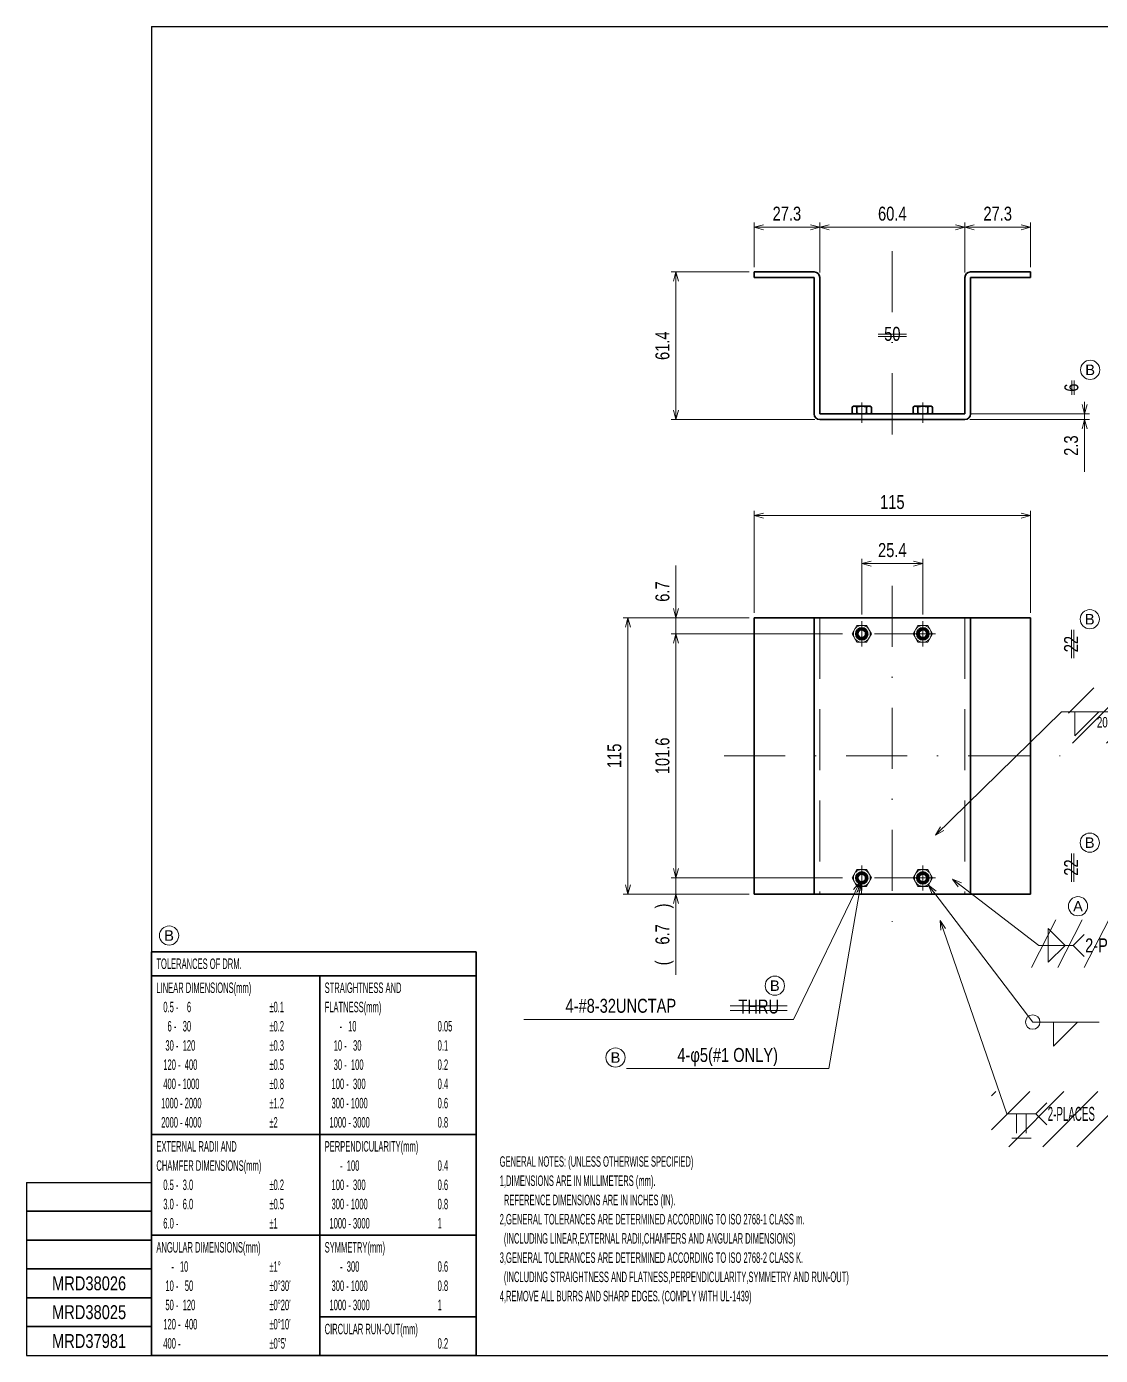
# Model space of a CAD drawing. Header units: millimetres. Extents: x 7 to 913, y 10 to 287.
# Drawn here: x 507 to 730.4, y 10.2 to 286.8 of the extents above; entities that cross this region are included whole.
import ezdxf
from ezdxf.enums import TextEntityAlignment as Align

# ---------------------------------------------------------------- set-up
doc = ezdxf.new("R2010")
doc.units = ezdxf.units.MM
doc.linetypes.add('DASHDOT', pattern=[25.3, 12.7, -6.3, 0, -6.3])
doc.linetypes.add('DASHED', pattern=[19, 12.7, -6.3])
for name, color, linetype in [('GR1_05', 7, 'Continuous'), ('GR1_06', 7, 'Continuous'), ('GR1_09', 7, 'Continuous'), ('GR1_16', 7, 'Continuous'), ('図面枠D8M', 7, 'Continuous'), ('表題、部品表_Layer1', 7, 'Continuous')]:
    doc.layers.add(name, color=color, linetype=linetype)
doc.styles.add('HG丸ｺﾞｼｯｸM-PRO', font='')
doc.styles.get('HG丸ｺﾞｼｯｸM-PRO').set_extended_font_data('HG丸ｺﾞｼｯｸM-PRO')
pattern_1 = [(45, (0, 0), (-3.535534, 3.535534), [])]

# ---------------------------------------------------------------- blocks, each defined once
blk = doc.blocks.new('BLKF064')
at = {"layer": '図面枠D8M', "color": 4, "linetype": 'Continuous', "lineweight": 13}
for p, q in [((845.506831, 48.999879), (846.3333, 49.826349)), ((845.58776, 49.22223), (846.312102, 49.946572)), ((845.668689, 49.44458), (846.290903, 50.066794)), ((845.749617, 49.66693), (846.269705, 50.187017)), ((845.830546, 49.88928), (846.248506, 50.30724)), ((845.911475, 50.111631), (846.227307, 50.427463)), ((845.992404, 50.333981), (846.206109, 50.547686)), ((846.073333, 50.556331), (846.18491, 50.667909)), ((846.154262, 50.778681), (846.163712, 50.788131)), ((844.157871, 45.246757), (846.693675, 47.782561)), ((844.211969, 45.442276), (846.672477, 47.902784)), ((844.292898, 45.664626), (846.651278, 48.023006)), ((844.299292, 45.246757), (846.714874, 47.662338)), ((844.373827, 45.886976), (846.63008, 48.143229)), ((844.440714, 45.246757), (846.736072, 47.542115)), ((844.454756, 46.109327), (846.608881, 48.263452)), ((844.535684, 46.331677), (846.587682, 48.383675)), ((844.582135, 45.246757), (846.757271, 47.421892)), ((844.616613, 46.554027), (846.566484, 48.503898)), ((844.697542, 46.776377), (846.545285, 48.624121)), ((844.723556, 45.246757), (846.778469, 47.301669)), ((844.778471, 46.998727), (846.524087, 48.744343)), ((844.8594, 47.221078), (846.502888, 48.864566)), ((844.864978, 45.246757), (846.799668, 47.181447)), ((844.940329, 47.443428), (846.48169, 48.984789)), ((845.006399, 45.246757), (846.820866, 47.061224)), ((845.021258, 47.665778), (846.460491, 49.105012)), ((845.102186, 47.888128), (846.439293, 49.225235)), ((845.183115, 48.110479), (846.418094, 49.345457)), ((845.264044, 48.332829), (846.396896, 49.46568)), ((845.344973, 48.555179), (846.375697, 49.585903)), ((845.425902, 48.777529), (846.354499, 49.706126)), ((845.147821, 45.246757), (846.842065, 46.941001)), ((845.289242, 45.246757), (846.863263, 46.820778)), ((845.430663, 45.246757), (846.884462, 46.700555)), ((845.572085, 45.246757), (846.90566, 46.580332)), ((845.713506, 45.246757), (846.926859, 46.46011)), ((845.854927, 45.246757), (846.948057, 46.339887)), ((845.996349, 45.246757), (846.969256, 46.219664)), ((846.13777, 45.246757), (846.990455, 46.099441)), ((846.279191, 45.246757), (847.011653, 45.979218)), ((846.420613, 45.246757), (847.032852, 45.858995)), ((846.562034, 45.246757), (847.05405, 45.738773)), ((846.703455, 45.246757), (847.075249, 45.61855)), ((846.844877, 45.246757), (847.096447, 45.498327)), ((846.986298, 45.246757), (847.117646, 45.378104)), ((847.12772, 45.246757), (847.138844, 45.257881))]:
    blk.add_line(p, q, dxfattribs=at)
blk = doc.blocks.new('BLKF063')
at = {"layer": '図面枠D8M', "color": 2, "linetype": 'Continuous', "lineweight": 25}
for p, q in [((533, 286.75), (913, 286.75)), ((533, 286.75), (533, 10.25)), ((913, 286.75), (913, 10.25)), ((507, 46.25), (507, 10.25)), ((507, 46.25), (533, 46.25)), ((507, 10.25), (913, 10.25))]:
    blk.add_line(p, q, dxfattribs=at)
at = {"layer": '図面枠D8M', "color": 4, "linetype": 'Continuous', "lineweight": 13}
for p, q in [((913, 269.75), (911, 269.75)), ((913, 262.75), (911, 262.75)), ((913, 255.75), (911, 255.75)), ((913, 248.75), (911, 248.75)), ((913, 241.75), (911, 241.75)), ((913, 234.75), (911, 234.75)), ((913, 227.75), (911, 227.75)), ((913, 220.75), (911, 220.75)), ((913, 213.75), (911, 213.75)), ((913, 206.75), (911, 206.75)), ((913, 199.75), (911, 199.75)), ((913, 192.75), (911, 192.75)), ((913, 185.75), (911, 185.75)), ((913, 178.75), (911, 178.75)), ((913, 171.75), (911, 171.75)), ((913, 164.75), (911, 164.75)), ((913, 157.75), (911, 157.75)), ((913, 150.75), (911, 150.75)), ((913, 143.75), (911, 143.75)), ((913, 136.75), (911, 136.75)), ((911, 129.75), (913, 129.75))]:
    blk.add_line(p, q, dxfattribs=at)
at = {"layer": '図面枠D8M', "color": 3, "linetype": 'Continuous', "lineweight": 35}
for p, q in [((913, 111.25), (911, 111.25)), ((913, 106.25), (911, 106.25)), ((913, 101.25), (911, 101.25)), ((913, 96.25), (911, 96.25)), ((913, 91.25), (911, 91.25)), ((913, 86.25), (911, 86.25)), ((913, 81.25), (911, 81.25)), ((777, 76.25), (913, 76.25)), ((777, 76.25), (777, 10.25)), ((790, 76.25), (790, 56.25)), ((810, 76.25), (810, 56.25)), ((893, 76.25), (893, 56.25)), ((903, 76.25), (903, 56.25)), ((777, 71.25), (913, 71.25)), ((777, 66.25), (913, 66.25)), ((777, 61.25), (913, 61.25)), ((777, 56.25), (913, 56.25)), ((809, 56.25), (809, 25.25)), ((841, 56.25), (841, 10.25)), ((846.84, 52.65), (847.23, 53.75)), ((848.14, 45.25), (846.84, 52.65)), ((847.23, 53.75), (849.64, 53.75)), ((851.14, 45.25), (849.64, 53.75)), ((851.18, 53.75), (850.82, 52.76)), ((852.14, 45.25), (850.82, 52.76)), ((851.18, 53.75), (853.64, 53.75)), ((855.14, 45.25), (853.64, 53.75)), ((793, 52.17), (793, 47.48)), ((844.14, 45.25), (846.16, 50.8)), ((847.14, 45.25), (846.16, 50.8)), ((777, 46.25), (841, 46.25)), ((844.14, 45.25), (847.14, 45.25)), ((848.14, 45.25), (851.14, 45.25)), ((852.14, 45.25), (855.14, 45.25)), ((841, 42.25), (913, 42.25)), ((507, 40.25), (533, 40.25)), ((777, 36.25), (841, 36.25)), ((507, 34.25), (533, 34.25)), ((841, 33.25), (913, 33.25)), ((809, 30.75), (841, 30.75)), ((507, 28.25), (533, 28.25)), ((777, 25.25), (913, 25.25)), ((507, 22.25), (533, 22.25)), ((533, 16.25), (507, 16.25))]:
    blk.add_line(p, q, dxfattribs=at)
at = {"layer": '図面枠D8M', "color": 4, "linetype": 'Continuous', "lineweight": 13}
blk.add_blockref('BLKF064', (0, 0), dxfattribs=at)
at = {"layer": '図面枠D8M', "color": 4, "linetype": 'Continuous', "lineweight": 13, "style": 'HG丸ｺﾞｼｯｸM-PRO'}
for s, height, width, p in [('記号SYM.', 2.182, 0.69227, (784.03, 58.74)), ('日付 DATE', 2.182, 0.692507, (799.87, 58.83)), ('変更  REVISIONS', 2.5455, 0.887352, (854.85, 58.97)), ('変更者', 2.545, 0.887717, (898, 58.75)), ('承認者', 2.545, 0.887717, (908, 58.75)), ('調査 CHECKED', 2.182, 0.863174, (822.34, 53.92)), ('承認 APPROVED', 2.1818, 0.863151, (791.21, 53.79)), ('設計 DESIGNED', 2.1818, 0.862613, (791.61, 43.76)), ('製図 DRAWN', 2.182, 0.863099, (819.7, 43.9)), ('名称 TITLE', 2.182, 0.862489, (852.13, 40.11)), ('尺度 SCALE', 2.182, 0.862581, (787.78, 33.74)), ('日付 DATE', 1.818, 0.618255, (815.88, 33.34)), ('質量 WEIGHT', 1.818, 0.618812, (817.46, 27.8)), ('製番 PRD.NO.', 2.182, 0.863299, (790.29, 22.66)), ('図番 DRG.NO.', 2.182, 0.863083, (854.56, 22.56))]:
    blk.add_text(s, height=height, dxfattribs=dict(at, width=width)).set_placement(p, align=Align.MIDDLE_CENTER)
at = {"layer": '図面枠D8M', "color": 2, "linetype": 'Continuous', "lineweight": 25, "style": 'HG丸ｺﾞｼｯｸM-PRO', "width": 1.206081}
blk.add_text('森尾電機株式会社', height=4, dxfattribs=at).set_placement((884.72, 51.68), align=Align.MIDDLE_CENTER)
at = {"layer": '図面枠D8M', "color": 3, "linetype": 'Continuous', "lineweight": 35, "style": 'HG丸ｺﾞｼｯｸM-PRO', "width": 0.652197}
blk.add_text('MORIO DENKI CO., LTD.', height=2.9091, dxfattribs=at).set_placement((885.38, 45.61), align=Align.MIDDLE_CENTER)
blk = doc.blocks.new('BLKF072')
at = {"layer": '図面枠D8M', "color": 3, "linetype": 'Continuous', "lineweight": 35}
for p, q in [((533, 94.25), (600.5, 94.25)), ((533, 94.25), (533, 10.25)), ((600.5, 10.25), (600.5, 94.25)), ((533, 89.25), (600.5, 89.25)), ((568, 10.25), (568, 89.25)), ((533, 56.25), (568, 56.25)), ((568, 56.25), (600.5, 56.25)), ((533, 35.25), (568, 35.25)), ((568, 35.25), (600.5, 35.25)), ((568, 18.25), (600.5, 18.25)), ((533, 10.25), (600.5, 10.25))]:
    blk.add_line(p, q, dxfattribs=at)
at = {"layer": '図面枠D8M', "color": 4, "linetype": 'Continuous', "lineweight": 13, "style": 'HG丸ｺﾞｼｯｸM-PRO'}
for s, height, width, p in [('TOLERANCES OF DRM.', 2.1818, 0.522208, (534, 91.75)), ('LINEAR DIMENSIONS(mm)', 2.1818, 0.521664, (534, 86.75)), ('STRAIGHTNESS AND', 2.1818, 0.521949, (569, 86.75)), (' 0.5 -    6', 2.1818, 0.524049, (535, 82.75)), ('±0.1', 2.182, 0.52198, (557.5, 82.75)), ('FLATNESS(mm)', 2.1818, 0.521994, (569, 82.75)), ('   6 -   30', 2.1818, 0.52397, (535, 78.75)), ('±0.2', 2.182, 0.52198, (557.5, 78.75)), ('     -   10', 2.1818, 0.524651, (570, 78.75)), ('0.05', 2.182, 0.52205, (592.5, 78.75)), ('  30 -  120', 2.1818, 0.522893, (535, 74.75)), ('±0.3', 2.182, 0.52198, (557.5, 74.75)), ('  10 -   30', 2.1818, 0.523391, (570, 74.75)), ('0.1', 2.182, 0.522424, (592.5, 74.75)), (' 120 -  400', 2.1818, 0.52246, (535, 70.75)), ('±0.5', 2.182, 0.52198, (557.5, 70.75)), ('  30 -  100', 2.1818, 0.522893, (570, 70.75)), ('0.2', 2.182, 0.522424, (592.5, 70.75)), (' 400 - 1000', 2.1818, 0.52208, (535, 66.75)), ('±0.8', 2.182, 0.52198, (557.5, 66.75)), (' 100 -  300', 2.1818, 0.52246, (570, 66.75)), ('0.4', 2.182, 0.522424, (592.5, 66.75)), ('1000 - 2000', 2.1818, 0.521744, (535, 62.75)), ('±1.2', 2.182, 0.52198, (557.5, 62.75)), (' 300 - 1000', 2.1818, 0.52208, (570, 62.75)), ('0.6', 2.182, 0.522424, (592.5, 62.75)), ('2000 - 4000', 2.1818, 0.521744, (535, 58.75)), ('±2', 2.182, 0.521216, (557.5, 58.75)), ('1000 - 3000', 2.1818, 0.521744, (570, 58.75)), ('0.8', 2.182, 0.522424, (592.5, 58.75)), ('EXTERNAL RADII AND', 2.1818, 0.522426, (534, 53.75)), ('PERPENDICULARITY(mm)', 2.1818, 0.521822, (569, 53.75)), ('CHAMFER DIMENSIONS(mm)', 2.1818, 0.521615, (534, 49.75)), ('     -  100', 2.1818, 0.52397, (570, 49.75)), ('0.4', 2.182, 0.522424, (592.5, 49.75)), (' 0.5 -  3.0', 2.1818, 0.523514, (535, 45.75)), ('±0.2', 2.182, 0.52198, (557.5, 45.75)), (' 100 -  300', 2.1818, 0.52246, (570, 45.75)), ('0.6', 2.182, 0.522424, (592.5, 45.75)), (' 3.0 -  6.0', 2.1818, 0.523514, (535, 41.75)), ('±0.5', 2.182, 0.52198, (557.5, 41.75)), (' 300 - 1000', 2.1818, 0.52208, (570, 41.75)), ('0.8', 2.182, 0.522424, (592.5, 41.75)), (' 6.0 -', 2.182, 0.523279, (535, 37.75)), ('±1', 2.182, 0.521216, (557.5, 37.75)), ('1000 - 3000', 2.1818, 0.521744, (570, 37.75)), ('1', 2.18, 0.521199, (592.5, 37.75)), ('ANGULAR DIMENSIONS(mm)', 2.1818, 0.521887, (534, 32.75)), ('SYMMETRY(mm)', 2.1818, 0.521222, (569, 32.75)), ('     -   10', 2.1818, 0.524651, (535, 28.75)), ('±1°', 2.182, 0.52122, (557.5, 28.75)), ('     -  300', 2.1818, 0.52397, (570, 28.75)), ('0.6', 2.182, 0.522424, (592.5, 28.75)), ('  10 -   50', 2.1818, 0.523391, (535, 24.75)), ("±0°30'", 2.182, 0.521679, (557.5, 24.75)), (' 300 - 1000', 2.1818, 0.52208, (570, 24.75)), ('0.8', 2.182, 0.522424, (592.5, 24.75)), ('  50 -  120', 2.1818, 0.522893, (535, 20.75)), ("±0°20'", 2.182, 0.521679, (557.5, 20.75)), ('1000 - 3000', 2.1818, 0.521744, (570, 20.75)), ('1', 2.18, 0.521199, (592.5, 20.75)), (' 120 -  400', 2.1818, 0.52246, (535, 16.75)), ("±0°10'", 2.182, 0.521679, (557.5, 16.75)), ('CIRCULAR RUN-OUT(mm)', 2.1818, 0.521639, (569, 15.75)), (' 400 -', 2.182, 0.52234, (535, 12.75)), ("±0°5'", 2.182, 0.521776, (557.5, 12.75)), ('0.2', 2.182, 0.522424, (592.5, 12.75))]:
    blk.add_text(s, height=height, dxfattribs=dict(at, width=width)).set_placement(p, align=Align.MIDDLE_LEFT)
blk = doc.blocks.new('BLKF073')
at = {"layer": '表題、部品表_Layer1', "color": 4, "linetype": 'Continuous', "lineweight": 13}
blk.add_circle((536.64, 97.62), 2, dxfattribs=at)
at = {"layer": '表題、部品表_Layer1', "color": 4, "linetype": 'Continuous', "lineweight": 13, "style": 'HG丸ｺﾞｼｯｸM-PRO', "width": 1.04272}
blk.add_text('B', height=2.18, dxfattribs=at).set_placement((536.64, 97.62), align=Align.MIDDLE_CENTER)
blk = doc.blocks.new('BLKF074')
at = {"layer": 'GR1_06', "color": 3, "linetype": 'Continuous', "lineweight": 35}
for p, q in [((658.33, 163.75), (715.83, 163.75)), ((658.33, 163.75), (658.33, 106.25)), ((670.83, 163.75), (670.83, 106.25)), ((703.33, 163.75), (703.33, 106.25)), ((715.83, 163.75), (715.83, 106.25)), ((658.33, 106.25), (715.83, 106.25))]:
    blk.add_line(p, q, dxfattribs=at)
at = {"layer": 'GR1_06', "color": 4, "linetype": 'DASHED', "lineweight": 13}
for p, q in [((671.98, 163.75), (671.98, 106.25)), ((702.18, 163.75), (702.18, 106.25))]:
    blk.add_line(p, q, dxfattribs=at)
blk = doc.blocks.new('BLKF075')
at = {"layer": 'GR1_06', "color": 3, "linetype": 'Continuous', "lineweight": 35}
for p, q in [((658.33, 234.55), (658.33, 235.7)), ((658.33, 235.7), (670.83, 235.7)), ((703.33, 235.7), (715.83, 235.7)), ((715.83, 234.55), (715.83, 235.7)), ((670.83, 234.55), (658.33, 234.55)), ((670.83, 206.15), (670.83, 234.55)), ((671.98, 206.15), (671.98, 234.55)), ((702.18, 206.15), (702.18, 234.55)), ((703.33, 206.15), (703.33, 234.55)), ((715.83, 234.55), (703.33, 234.55)), ((702.18, 206.15), (671.98, 206.15)), ((702.18, 205), (671.98, 205))]:
    blk.add_line(p, q, dxfattribs=at)
for centre, start, end in [((670.83, 234.55), 0, 90), ((703.33, 234.55), 90, 180), ((671.98, 206.15), 180, 270), ((702.18, 206.15), 270, 0)]:
    blk.add_arc(centre, 1.15, start, end, dxfattribs=at)
blk = doc.blocks.new('FXTIP_ARROW_S')
at = {"color": 0, "linetype": 'Continuous', "lineweight": -2}
for q in [(-1, 0), (-0.97, 0.26), (-0.97, -0.26)]:
    blk.add_line((0, 0), q, dxfattribs=at)
blk = doc.blocks.new('FXTIP_ARROW_E')
at = {"color": 0, "linetype": 'Continuous', "lineweight": -2}
for q in [(-1, 0), (-0.97, 0.26), (-0.97, -0.26)]:
    blk.add_line((0, 0), q, dxfattribs=at)
blk = doc.blocks.new('BLKF077')
at = {"layer": 'GR1_05', "color": 4, "linetype": 'Continuous', "lineweight": 13}
for p, q in [((712.89, 60.51), (712.89, 56.51)), ((714.89, 60.51), (714.89, 56.51)), ((711.93, 55.44), (715.93, 55.44))]:
    blk.add_line(p, q, dxfattribs=at)
blk = doc.blocks.new('BLKF078')
at = {"layer": 'GR1_05', "color": 4, "linetype": 'Continuous', "lineweight": 13}
for p, q in [((723.03, 95.57), (719.53, 99.07)), ((719.53, 92.07), (719.53, 99.07)), ((723.03, 95.57), (719.53, 92.07))]:
    blk.add_line(p, q, dxfattribs=at)
blk = doc.blocks.new('BLKF079')
at = {"layer": 'GR1_05', "color": 4, "linetype": 'Continuous', "lineweight": 13}
blk.add_circle((725.7, 103.72), 2, dxfattribs=at)
at = {"layer": 'GR1_05', "color": 4, "linetype": 'Continuous', "lineweight": 13, "style": 'HG丸ｺﾞｼｯｸM-PRO', "width": 1.042301}
blk.add_text('A', height=2.18, dxfattribs=at).set_placement((725.7, 103.72), align=Align.MIDDLE_CENTER)
blk = doc.blocks.new('BLKF087')
at = {"layer": 'GR1_09', "color": 4, "linetype": 'DASHED', "lineweight": 13}
for p, q in [((679.72, 111.35), (678.71, 109.6)), ((681.74, 111.35), (679.72, 111.35)), ((682.75, 109.6), (681.74, 111.35)), ((678.71, 109.6), (679.72, 107.85)), ((679.72, 107.85), (681.74, 107.85)), ((681.74, 107.85), (682.75, 109.6))]:
    blk.add_line(p, q, dxfattribs=at)
blk.add_circle((680.73, 109.6), 1.75, dxfattribs=at)
at = {"layer": 'GR1_09', "color": 3, "linetype": 'Continuous', "lineweight": 35}
for radius in [1, 0.8]:
    blk.add_circle((680.73, 109.6), radius, dxfattribs=at)
blk = doc.blocks.new('BLKF088')
at = {"layer": 'GR1_09', "color": 3, "linetype": 'Continuous', "lineweight": 35}
for p, q in [((678.71, 207.59), (678.98, 207.75)), ((678.71, 206.31), (678.71, 207.59)), ((678.98, 207.75), (682.48, 207.75)), ((679.72, 207.59), (679.72, 206.31)), ((681.74, 207.59), (681.74, 206.31)), ((682.48, 207.75), (682.75, 207.59)), ((682.75, 207.59), (682.75, 206.31)), ((678.98, 206.15), (678.71, 206.31)), ((682.48, 206.15), (678.98, 206.15)), ((682.75, 206.31), (682.48, 206.15))]:
    blk.add_line(p, q, dxfattribs=at)
for centre, radius, start, end in [((679.21, 206.86), 0.895, 55.6158, 124.3842), ((680.73, 204.41), 3.34, 72.412, 107.588), ((682.24, 206.86), 0.895, 55.6158, 124.3842), ((679.21, 207.04), 0.895, 235.6158, 304.3842), ((680.73, 209.49), 3.34, 252.412, 287.588), ((682.24, 207.04), 0.895, 235.6158, 304.3842)]:
    blk.add_arc(centre, radius, start, end, dxfattribs=at)
blk = doc.blocks.new('BLKF089')
at = {"layer": 'GR1_09', "color": 3, "linetype": 'Continuous', "lineweight": 35}
for p, q in [((691.41, 207.59), (691.68, 207.75)), ((691.41, 206.31), (691.41, 207.59)), ((691.68, 207.75), (695.18, 207.75)), ((692.42, 207.59), (692.42, 206.31)), ((694.44, 207.59), (694.44, 206.31)), ((695.18, 207.75), (695.45, 207.59)), ((695.45, 207.59), (695.45, 206.31)), ((691.68, 206.15), (691.41, 206.31)), ((695.18, 206.15), (691.68, 206.15)), ((695.45, 206.31), (695.18, 206.15))]:
    blk.add_line(p, q, dxfattribs=at)
for centre, radius, start, end in [((691.91, 206.86), 0.895, 55.6158, 124.3842), ((693.43, 204.41), 3.34, 72.412, 107.588), ((694.94, 206.86), 0.895, 55.6158, 124.3842), ((691.91, 207.04), 0.895, 235.6158, 304.3842), ((693.43, 209.49), 3.34, 252.412, 287.588), ((694.94, 207.04), 0.895, 235.6158, 304.3842)]:
    blk.add_arc(centre, radius, start, end, dxfattribs=at)
blk = doc.blocks.new('BLKF090')
at = {"layer": 'GR1_09', "color": 4, "linetype": 'DASHED', "lineweight": 13}
for p, q in [((692.42, 111.35), (691.41, 109.6)), ((694.44, 111.35), (692.42, 111.35)), ((695.45, 109.6), (694.44, 111.35)), ((691.41, 109.6), (692.42, 107.85)), ((692.42, 107.85), (694.44, 107.85)), ((694.44, 107.85), (695.45, 109.6))]:
    blk.add_line(p, q, dxfattribs=at)
blk.add_circle((693.43, 109.6), 1.75, dxfattribs=at)
at = {"layer": 'GR1_09', "color": 3, "linetype": 'Continuous', "lineweight": 35}
for radius in [1, 0.8]:
    blk.add_circle((693.43, 109.6), radius, dxfattribs=at)
blk = doc.blocks.new('BLKF091')
at = {"layer": 'GR1_09', "color": 4, "linetype": 'DASHED', "lineweight": 13}
for p, q in [((679.72, 162.15), (678.71, 160.4)), ((678.71, 160.4), (679.72, 158.65)), ((681.74, 162.15), (679.72, 162.15)), ((682.75, 160.4), (681.74, 162.15)), ((681.74, 158.65), (682.75, 160.4)), ((679.72, 158.65), (681.74, 158.65))]:
    blk.add_line(p, q, dxfattribs=at)
blk.add_circle((680.73, 160.4), 1.75, dxfattribs=at)
at = {"layer": 'GR1_09', "color": 3, "linetype": 'Continuous', "lineweight": 35}
for radius in [1, 0.8]:
    blk.add_circle((680.73, 160.4), radius, dxfattribs=at)
blk = doc.blocks.new('BLKF092')
at = {"layer": 'GR1_09', "color": 4, "linetype": 'DASHED', "lineweight": 13}
for p, q in [((692.42, 162.15), (691.41, 160.4)), ((691.41, 160.4), (692.42, 158.65)), ((694.44, 162.15), (692.42, 162.15)), ((695.45, 160.4), (694.44, 162.15)), ((694.44, 158.65), (695.45, 160.4)), ((692.42, 158.65), (694.44, 158.65))]:
    blk.add_line(p, q, dxfattribs=at)
blk.add_circle((693.43, 160.4), 1.75, dxfattribs=at)
at = {"layer": 'GR1_09', "color": 3, "linetype": 'Continuous', "lineweight": 35}
for radius in [1, 0.8]:
    blk.add_circle((693.43, 160.4), radius, dxfattribs=at)
blk = doc.blocks.new('BLKF093')
at = {"layer": 'GR1_05', "color": 4, "linetype": 'Continuous', "lineweight": 13}
blk.add_circle((662.64, 87.18), 2, dxfattribs=at)
at = {"layer": 'GR1_05', "color": 4, "linetype": 'Continuous', "lineweight": 13, "style": 'HG丸ｺﾞｼｯｸM-PRO', "width": 1.04272}
blk.add_text('B', height=2.18, rotation=360, dxfattribs=at).set_placement((662.64, 87.18), align=Align.MIDDLE_CENTER)
blk = doc.blocks.new('BLKF094')
at = {"layer": 'GR1_05', "color": 4, "linetype": 'Continuous', "lineweight": 13}
blk.add_circle((629.5, 72.23), 2, dxfattribs=at)
at = {"layer": 'GR1_05', "color": 4, "linetype": 'Continuous', "lineweight": 13, "style": 'HG丸ｺﾞｼｯｸM-PRO', "width": 1.04272}
blk.add_text('B', height=2.18, rotation=360, dxfattribs=at).set_placement((629.5, 72.23), align=Align.MIDDLE_CENTER)
blk = doc.blocks.new('BLKF099')
at = {"layer": 'GR1_05', "color": 4, "linetype": 'Continuous', "lineweight": 13}
blk.add_circle((728.15, 116.94), 2, dxfattribs=at)
at = {"layer": 'GR1_05', "color": 4, "linetype": 'Continuous', "lineweight": 13, "style": 'HG丸ｺﾞｼｯｸM-PRO', "width": 1.04272}
blk.add_text('B', height=2.18, rotation=360, dxfattribs=at).set_placement((728.15, 116.94), align=Align.MIDDLE_CENTER)
blk = doc.blocks.new('BLKF100')
at = {"layer": 'GR1_05', "color": 4, "linetype": 'Continuous', "lineweight": 13}
blk.add_circle((728.15, 163.44), 2, dxfattribs=at)
at = {"layer": 'GR1_05', "color": 4, "linetype": 'Continuous', "lineweight": 13, "style": 'HG丸ｺﾞｼｯｸM-PRO', "width": 1.04272}
blk.add_text('B', height=2.18, rotation=360, dxfattribs=at).set_placement((728.15, 163.44), align=Align.MIDDLE_CENTER)
blk = doc.blocks.new('BLKF101')
at = {"layer": 'GR1_05', "color": 4, "linetype": 'Continuous', "lineweight": 13}
blk.add_circle((728.23, 215.33), 2, dxfattribs=at)
at = {"layer": 'GR1_05', "color": 4, "linetype": 'Continuous', "lineweight": 13, "style": 'HG丸ｺﾞｼｯｸM-PRO', "width": 1.04272}
blk.add_text('B', height=2.18, rotation=360, dxfattribs=at).set_placement((728.23, 215.33), align=Align.MIDDLE_CENTER)

msp = doc.modelspace()

# ---------------------------------------------------------------- hatches: boundary and pattern name
at = {"layer": 'GR1_05', "linetype": 'Continuous', "lineweight": 13}
h = msp.add_hatch(dxfattribs=at)
h.set_pattern_fill('_USER', color=4, scale=5, angle=45, style=0, pattern_type=0)
h.set_pattern_definition(pattern_1)
h.paths.add_polyline_path([(757.35, 149.14), (723.73, 149.14), (723.73, 137.66), (757.35, 137.66)], flags=0)
h = msp.add_hatch(dxfattribs=at)
h.set_pattern_fill('_USER', color=4, scale=5, angle=45, style=0, pattern_type=0)
h.set_pattern_definition(pattern_1)
h.paths.add_polyline_path([(737.24, 65.16), (707.7, 65.16), (707.7, 53.68), (737.24, 53.68)], flags=0)

# ---------------------------------------------------------------- linework, layer by layer
at = {"layer": 'GR1_05', "color": 4, "linetype": 'Continuous', "lineweight": 13}
for p, q in [((684.12, 222.74), (690.04, 222.74)), ((684.12, 222.24), (690.04, 222.24)), ((724.4, 210.15), (724.4, 213.11)), ((724.9, 210.15), (724.9, 213.11)), ((724.33, 155.3), (724.33, 161.22)), ((724.83, 155.3), (724.83, 161.22)), ((696.05, 118.5), (722.24, 144.17)), ((722.24, 144.17), (741.04, 144.17)), ((725.03, 144.17), (725.03, 139.17)), ((725.03, 139.17), (730.03, 144.17)), ((724.33, 108.8), (724.33, 114.72)), ((724.83, 108.8), (724.83, 114.72)), ((699.58, 109.33), (717.55, 95.57)), ((697, 100.75), (710.91, 60.51)), ((721.11, 100.92), (716.01, 90.94)), ((726.6, 100.92), (721.49, 90.94)), ((732.09, 100.92), (726.98, 90.94)), ((726.97, 97.86), (724.68, 95.57)), ((717.55, 95.57), (724.68, 95.57)), ((726.97, 93.28), (724.68, 95.57)), ((653.34, 83.02), (665.18, 83.02)), ((653.34, 82.02), (665.18, 82.02)), ((719.19, 62.8), (716.9, 60.51)), ((710.91, 60.51), (716.9, 60.51)), ((719.19, 58.21), (716.9, 60.51))]:
    msp.add_line(p, q, dxfattribs=at)
at = {"layer": 'GR1_06', "color": 4, "linetype": 'DASHDOT', "lineweight": 13}
for p, q in [((687.08, 240), (687.08, 198.84)), ((680.73, 204.32), (680.73, 208.52)), ((693.43, 204.32), (693.43, 208.52)), ((687.08, 170.4), (687.08, 100)), ((652.08, 135), (722.25, 135))]:
    msp.add_line(p, q, dxfattribs=at)
at = {"layer": 'GR1_06', "color": 4, "linetype": 'Continuous', "lineweight": 13}
for p, q in [((694.58, 108.09), (716.28, 79.61)), ((716.28, 79.61), (730.12, 79.61)), ((720.6, 79.61), (720.6, 74.61)), ((720.6, 74.61), (725.6, 79.61))]:
    msp.add_line(p, q, dxfattribs=at)
at = {"layer": 'GR1_06', "color": 3, "linetype": 'Continuous', "lineweight": 35}
for centre in [(680.73, 160.4), (693.43, 160.4), (680.73, 109.6), (693.43, 109.6)]:
    msp.add_circle(centre, 1.25, dxfattribs=at)
at = {"layer": 'GR1_06', "color": 4, "linetype": 'Continuous', "lineweight": 13}
msp.add_circle((716.28, 79.61), 1.5, dxfattribs=at)
at = {"layer": 'GR1_16', "color": 4, "linetype": 'Continuous', "lineweight": 13}
for p, q in [((658.33, 236.7), (658.33, 246)), ((658.33, 245), (671.98, 245)), ((671.98, 235.55), (671.98, 246)), ((671.98, 245), (702.18, 245)), ((702.18, 235.55), (702.18, 246)), ((702.18, 245), (715.83, 245)), ((715.83, 236.7), (715.83, 246)), ((657.33, 235.7), (641.08, 235.7)), ((642.08, 205), (642.08, 235.7)), ((670.98, 205), (641.08, 205)), ((658.33, 164.75), (658.33, 186)), ((715.83, 164.75), (715.83, 186)), ((658.33, 185), (715.83, 185)), ((642.08, 163.75), (642.08, 174.63)), ((680.73, 164.4), (680.73, 176)), ((680.73, 175), (693.43, 175)), ((693.43, 164.4), (693.43, 176)), ((657.33, 163.75), (631.08, 163.75)), ((632.08, 106.25), (632.08, 163.75)), ((657.33, 163.75), (641.08, 163.75)), ((642.08, 160.4), (642.08, 163.75)), ((676.73, 160.4), (641.08, 160.4)), ((642.08, 109.6), (642.08, 160.4)), ((676.73, 109.6), (641.08, 109.6)), ((642.08, 106.25), (642.08, 109.6)), ((680.3, 108.7), (666.55, 80.17)), ((680.52, 108.37), (673.85, 69.94)), ((657.33, 106.25), (631.08, 106.25)), ((657.33, 106.25), (641.08, 106.25)), ((642.08, 89.45), (642.08, 106.25)), ((666.55, 80.17), (610.41, 80.17)), ((673.85, 69.94), (631.81, 69.94))]:
    msp.add_line(p, q, dxfattribs=at)
at = {"layer": 'GR1_16', "color": 254, "linetype": 'Continuous', "lineweight": 13}
for p, q in [((727.08, 206.15), (727.08, 208.65)), ((703.18, 206.15), (728.08, 206.15)), ((703.18, 205), (728.08, 205)), ((727.08, 205), (727.08, 206.15)), ((727.08, 194.12), (727.08, 205))]:
    msp.add_line(p, q, dxfattribs=at)
at = {"layer": 'GR1_16', "color": 4, "linetype": 'DASHDOT', "lineweight": 13}
for p, q in [((696.05, 160.4), (678.1, 160.4)), ((680.73, 157.77), (680.73, 163.02)), ((693.43, 157.77), (693.43, 163.02)), ((680.73, 106.97), (680.73, 112.22)), ((693.43, 106.97), (693.43, 112.22)), ((696.05, 109.6), (678.1, 109.6))]:
    msp.add_line(p, q, dxfattribs=at)

# ---------------------------------------------------------------- block references
at = {"layer": 'GR1_05', "color": 4, "linetype": 'Continuous', "lineweight": 13}
for name in ['BLKF101', 'BLKF100', 'BLKF099', 'BLKF079', 'BLKF078', 'BLKF093', 'BLKF094', 'BLKF077']:
    msp.add_blockref(name, (0, 0), dxfattribs=at)
at = {"layer": 'GR1_05', "color": 4, "linetype": 'Continuous', "lineweight": 13, "xscale": 2, "yscale": 2}
for p, rotation in [((696.05, 118.5), 224.426657271603), ((699.58, 109.33), 142.5673518304186), ((697, 100.75), 109.0697369667777)]:
    msp.add_blockref('FXTIP_ARROW_S', p, dxfattribs=dict(at, rotation=rotation))
at = {"layer": 'GR1_06', "color": 3, "linetype": 'Continuous', "lineweight": 35}
for name in ['BLKF075', 'BLKF074']:
    msp.add_blockref(name, (0, 0), dxfattribs=at)
at = {"layer": 'GR1_06', "color": 4, "linetype": 'Continuous', "lineweight": 13, "xscale": 2, "yscale": 2, "rotation": 127.310856965153}
msp.add_blockref('FXTIP_ARROW_S', (694.58, 108.09), dxfattribs=at)
at = {"layer": 'GR1_09', "color": 3, "linetype": 'Continuous', "lineweight": 35}
for name in ['BLKF088', 'BLKF089']:
    msp.add_blockref(name, (0, 0), dxfattribs=at)
at = {"layer": 'GR1_09', "color": 4, "linetype": 'DASHED', "lineweight": 13}
for name in ['BLKF091', 'BLKF092', 'BLKF087', 'BLKF090']:
    msp.add_blockref(name, (0, 0), dxfattribs=at)
at = {"layer": 'GR1_16', "color": 4, "linetype": 'Continuous', "lineweight": 13, "xscale": 2, "yscale": 2}
for name, p, rotation in [('FXTIP_ARROW_S', (658.33, 245), 180), ('FXTIP_ARROW_E', (671.98, 245), 360), ('FXTIP_ARROW_S', (671.98, 245), 180), ('FXTIP_ARROW_E', (702.18, 245), 360), ('FXTIP_ARROW_S', (702.18, 245), 180), ('FXTIP_ARROW_E', (715.83, 245), 360), ('FXTIP_ARROW_E', (642.08, 235.7), 90), ('FXTIP_ARROW_S', (642.08, 205), 270), ('FXTIP_ARROW_S', (658.33, 185), 180), ('FXTIP_ARROW_E', (715.83, 185), 360), ('FXTIP_ARROW_S', (680.73, 175), 180), ('FXTIP_ARROW_E', (693.43, 175), 360), ('FXTIP_ARROW_E', (632.08, 163.75), 90), ('FXTIP_ARROW_S', (642.08, 163.75), 270), ('FXTIP_ARROW_E', (642.08, 160.4), 90), ('FXTIP_ARROW_S', (642.08, 109.6), 270), ('FXTIP_ARROW_S', (632.08, 106.25), 270), ('FXTIP_ARROW_S', (680.3, 108.7), 64.27918991823059), ('FXTIP_ARROW_S', (680.52, 108.37), 80.1537615588119), ('FXTIP_ARROW_E', (642.08, 106.25), 90)]:
    msp.add_blockref(name, p, dxfattribs=dict(at, rotation=rotation))
at = {"layer": 'GR1_16', "color": 254, "linetype": 'Continuous', "lineweight": 13, "xscale": 2, "yscale": 2}
for name, p, rotation in [('FXTIP_ARROW_S', (727.08, 206.15), 270), ('FXTIP_ARROW_E', (727.08, 205), 90)]:
    msp.add_blockref(name, p, dxfattribs=dict(at, rotation=rotation))
at = {"layer": '図面枠D8M', "color": 4, "linetype": 'Continuous', "lineweight": 35}
msp.add_blockref('BLKF063', (0, 0), dxfattribs=at)
at = {"layer": '図面枠D8M', "color": 4, "linetype": 'Continuous', "lineweight": 13}
msp.add_blockref('BLKF072', (0, 0), dxfattribs=at)
at = {"layer": '表題、部品表_Layer1', "color": 4, "linetype": 'Continuous', "lineweight": 13}
msp.add_blockref('BLKF073', (0, 0), dxfattribs=at)

# ---------------------------------------------------------------- texts
at = {"layer": 'GR1_05', "color": 3, "linetype": 'Continuous', "lineweight": 35, "style": 'HG丸ｺﾞｼｯｸM-PRO', "width": 0.784542}
for s, height, rotation, p in [('50', 2.909, 0, (687.08, 220.49)), ('6', 2.91, 90, (726.65, 211.63)), ('22', 2.909, 90, (726.58, 158.26)), ('22', 2.909, 90, (726.58, 111.76))]:
    msp.add_text(s, height=height, rotation=rotation, dxfattribs=at).set_placement(p, align=Align.BOTTOM_CENTER)
at = {"layer": 'GR1_05', "color": 3, "linetype": 'Continuous', "lineweight": 35, "style": 'HG丸ｺﾞｼｯｸM-PRO', "width": 0.691341}
msp.add_text('20-30', height=2.182, dxfattribs=at).set_placement((729.64, 140.25), align=Align.BOTTOM_LEFT)
at = {"layer": 'GR1_05', "color": 3, "linetype": 'Continuous', "lineweight": 35, "style": 'HG丸ｺﾞｼｯｸM-PRO'}
for width, p in [(0.78274, (727.18, 95.57)), (0.522311, (719.4, 60.51))]:
    msp.add_text('2-PLACES', height=2.909, dxfattribs=dict(at, width=width)).set_placement(p, align=Align.MIDDLE_LEFT)
at = {"layer": 'GR1_05', "color": 3, "linetype": 'Continuous', "lineweight": 35, "style": 'HG丸ｺﾞｼｯｸM-PRO', "width": 0.782377}
msp.add_text('THRU', height=2.909, dxfattribs=at).set_placement((659.29, 80.52), align=Align.BOTTOM_CENTER)
at = {"layer": 'GR1_16', "color": 3, "linetype": 'Continuous', "lineweight": 35, "style": 'HG丸ｺﾞｼｯｸM-PRO'}
for s, height, rotation, width, p in [('27.3', 2.909, 0, 0.784749, (665.15, 245.5)), ('60.4', 2.909, 0, 0.784749, (687.08, 245.5)), ('27.3', 2.909, 0, 0.784749, (709, 245.5)), ('61.4', 2.909, 90, 0.784749, (641.58, 220.35)), ('115', 2.909, 0, 0.784542, (687.08, 185.5)), ('25.4', 2.909, 0, 0.784749, (687.08, 175.5)), ('6.7', 2.909, 90, 0.784839, (641.58, 169.19)), ('101.6', 2.909, 90, 0.7847, (641.58, 135)), ('115', 2.909, 90, 0.784542, (631.58, 135)), (')', 2.91, 90, 0.781868, (641.58, 103.77)), ('6.7', 2.909, 90, 0.784839, (641.58, 97.85)), ('(', 2.91, 90, 0.781868, (641.58, 91.93))]:
    msp.add_text(s, height=height, rotation=rotation, dxfattribs=dict(at, width=width)).set_placement(p, align=Align.BOTTOM_CENTER)
at = {"layer": 'GR1_16', "color": 254, "linetype": 'Continuous', "lineweight": 35, "style": 'HG丸ｺﾞｼｯｸM-PRO', "width": 0.784839}
msp.add_text('2.3', height=2.909, rotation=90, dxfattribs=at).set_placement((726.58, 199.56), align=Align.BOTTOM_CENTER)
at = {"layer": 'GR1_16', "color": 3, "linetype": 'Continuous', "lineweight": 35, "style": 'HG丸ｺﾞｼｯｸM-PRO'}
for s, width, p in [('4-#8-32UNCTAP', 0.783115, (630.61, 80.67)), ('4-φ5(#1 ONLY)', 0.782786, (652.83, 70.44))]:
    msp.add_text(s, height=2.9091, dxfattribs=dict(at, width=width)).set_placement(p, align=Align.BOTTOM_CENTER)
at = {"layer": '図面枠D8M', "color": 3, "linetype": 'Continuous', "lineweight": 35, "style": 'HG丸ｺﾞｼｯｸM-PRO'}
for s, width, p in [('GENERAL NOTES: (UNLESS OTHERWISE SPECIFIED)', 0.52211, (605.41, 51.69)), ('1,DIMENSIONS ARE IN MILLIMETERS (mm).', 0.522052, (605.41, 47.69)), ('  REFERENCE DIMENSIONS ARE IN INCHES (IN).', 0.522009, (605.41, 43.69)), ('2,GENERAL TOLERANCES ARE DETERMINED ACCORDING TO ISO 2768-1 CLASS m.', 0.522186, (605.41, 39.69)), ('  (INCLUDING LINEAR,EXTERNAL RADII,CHAMFERS AND ANGULAR DIMENSIONS)', 0.522355, (605.41, 35.69)), ('3,GENERAL TOLERANCES ARE DETERMINED ACCORDING TO ISO 2768-2 CLASS K.', 0.52223, (605.41, 31.69)), ('  (INCLUDING STRAIGHTNESS AND FLATNESS,PERPENDICULARITY,SYMMETRY AND RUN-OUT)', 0.522087, (605.41, 27.69)), ('4,REMOVE ALL BURRS AND SHARP EDGES. (COMPLY WITH UL-1439)', 0.52235, (605.41, 23.69))]:
    msp.add_text(s, height=2.1818, dxfattribs=dict(at, width=width)).set_placement(p, align=Align.TOP_LEFT)
at = {"layer": '図面枠D8M', "color": 3, "linetype": 'Continuous', "lineweight": 35, "style": 'HG丸ｺﾞｼｯｸM-PRO', "width": 0.783793}
for s, p in [('MRD38026', (520, 25.25)), ('MRD38025', (520, 19.25)), ('MRD37981', (520, 13.25))]:
    msp.add_text(s, height=2.909, dxfattribs=at).set_placement(p, align=Align.MIDDLE_CENTER)

doc.saveas('drawing.dxf')
